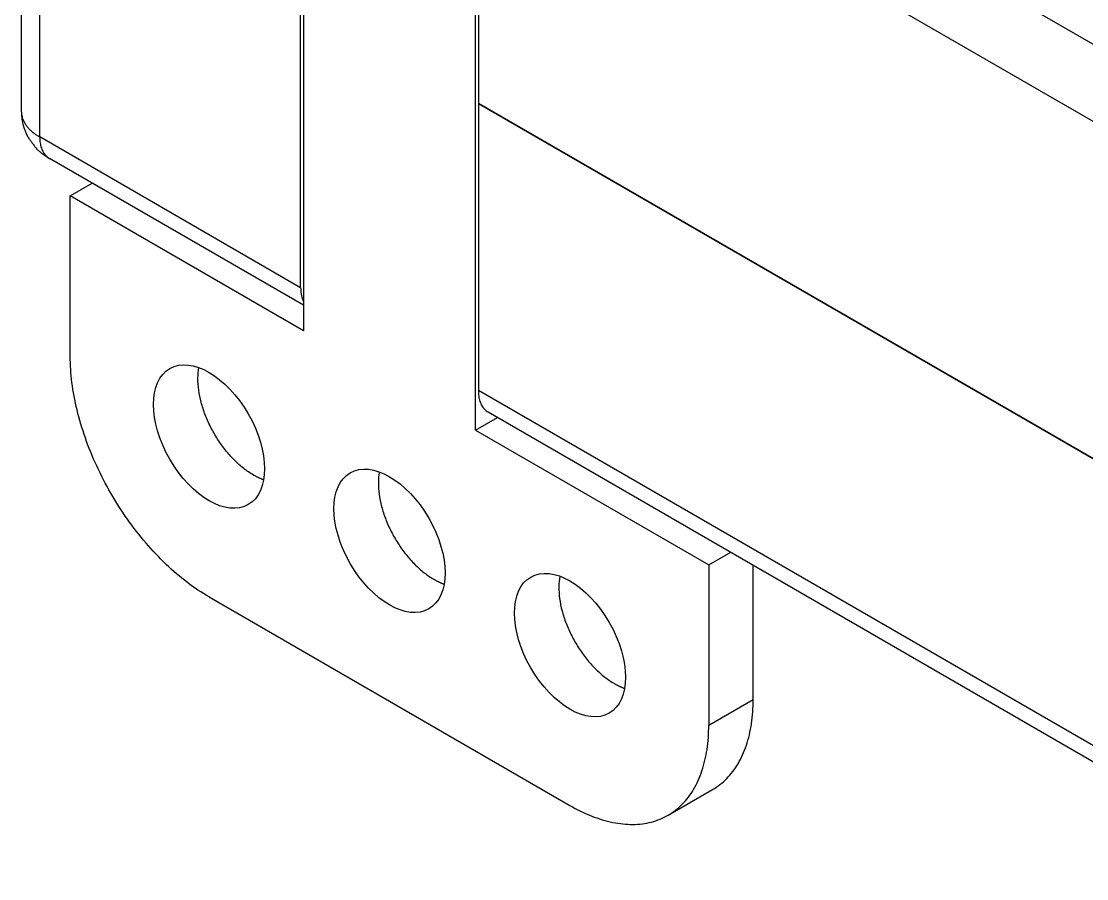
# Model space of a CAD drawing. Extents: x -1.3 to 21.2, y -2.5 to 16.2.
# Drawn here: x 14.47 to 15.827, y 11.762 to 12.853 of the extents above; entities that cross this region are included whole.
import ezdxf

# ---------------------------------------------------------------- set-up
doc = ezdxf.new("R2010")
doc.units = 0
doc.header["$MEASUREMENT"] = 0

msp = doc.modelspace()

# ---------------------------------------------------------------- linework, layer by layer
at = {"color": 0, "linetype": 'Continuous'}
for p, q in [((16.12328463193235, 12.65769421830836), (15.04159690125396, 13.28220692079465)), ((14.99917049438276, 13.20872222851115), (16.08085822506115, 12.58420952602487)), ((14.47015768832931, 13.09457771846454), (14.47015768832931, 12.73882844618725)), ((14.82946486689799, 13.10666015589519), (14.82946486689799, 12.45963038006668)), ((14.49358914583438, 12.70616858295014), (14.49358914583438, 13.07114255462483)), ((15.04866796906583, 12.33307341002289), (15.04866796906583, 12.98010318585139)), ((15.05220350297175, 12.97806194439907), (15.05220350297175, 12.74862640515838)), ((14.82592933299206, 12.51429188643212), (14.82592933299206, 12.87926585810681)), ((15.05220350297175, 12.74862640515838), (16.08085822506115, 12.15473232445688)), ((16.08085822506115, 12.15473232445688), (15.05220350297176, 12.74862640515838)), ((15.05220350297175, 12.74862640515838), (15.05220350297175, 12.38365243348368)), ((14.82592933299206, 12.51429188643212), (14.49358914583438, 12.70616858295014)), ((14.82946486689799, 12.49195840753271), (14.50601555270558, 12.6787019561509)), ((14.53248001879964, 12.63109466206151), (14.56047691183946, 12.64725867579452)), ((14.53248001879964, 12.42697051682958), (14.53248001879964, 12.63109466206151)), ((14.82946486689799, 12.45963038006668), (14.53248001879964, 12.63109466206151)), ((16.08085822506115, 11.78975835278219), (15.05220350297175, 12.38365243348368)), ((15.04866796906583, 12.33307341002289), (15.07666486210564, 12.3492374237559)), ((15.06462990984295, 12.35618580668445), (16.09328463193235, 11.76229172598295)), ((15.04866796906582, 12.33307341002289), (15.34565281716417, 12.16160912802806)), ((15.34565281716417, 12.16160912802806), (15.37364971020399, 12.17777314176108)), ((15.34565281716417, 12.16160912802806), (15.34565281716417, 11.95748498279613)), ((15.40222135965909, 11.99014484603324), (15.40222135965909, 12.16127729225698)), ((14.70925671409628, 12.12078429898168), (15.16887612186753, 11.85542291018016)), ((15.34565281716417, 11.95748498279613), (15.40222135965909, 11.99014484603324)), ((15.29387612186753, 11.84304070446598), (15.35044466436246, 11.87570056770309))]:
    msp.add_line(p, q, dxfattribs=at)
for centre, ratio in [((14.70925671409628, 12.32490844421361), 0.5773502691896258), ((14.93906641798191, 12.19222774981285), 0.5773502691896257), ((15.16887612186753, 12.0595470554121), 0.5773502691896257)]:
    msp.add_ellipse(centre, major_axis=(0.05000000000000071, -0.0866025403784434), ratio=ratio, dxfattribs=at)
for points, start_tangent, end_tangent in [([(14.47015768832931, 12.73882844618725), (14.47040430163066, 12.73520457578414), (14.47114262108169, 12.73160304774712), (14.47236809469749, 12.72804606669418), (14.47407316702569, 12.72455556259632), (14.4762473257284, 12.72115305557201), (14.47887716639424, 12.71785952320851), (14.48194647518098, 12.71469527122805), (14.48543632877931, 12.7116798082963), (14.4893252110813, 12.708831725745), (14.49358914583438, 12.70616858295014)], (0, -0.04618802153517088), (0.05656854249492405, -0.03265986323710912)), ([(14.47015768832931, 12.73882844618725), (14.47036150570786, 12.7358251661434), (14.47056532308642, 12.73282188609955), (14.4711832311502, 12.72691944055754), (14.47186627268731, 12.72401760888145), (14.47254202229702, 12.7211476229673), (14.47254250332875, 12.72114630774981), (14.47254388687604, 12.72114238322717), (14.47254478840794, 12.72113975983042), (14.47254749476617, 12.72113188451134), (14.47254929959251, 12.72112663258901), (14.47255835203516, 12.72110029059428), (14.47256559965148, 12.72107920052187), (14.4726022978992, 12.72097241110762), (14.47263174853061, 12.72088671176578), (14.47272200046556, 12.72062408475045), (14.4727828017691, 12.72044715707697), (14.4729733125202, 12.71989278370009), (14.47310302196775, 12.71951533799668), (14.47392451513545, 12.71712484854217), (14.47461629885561, 12.71511180479106), (14.4763473201949, 12.71063236279295), (14.47760273501326, 12.70822334254525), (14.47885604085965, 12.70582104549519), (14.47886763623284, 12.70580536844108), (14.47890147259456, 12.70575870478666), (14.4789237428447, 12.7057274088082), (14.47903650807954, 12.70556894186968), (14.47912700306424, 12.70544177090962), (14.47940432640436, 12.70505205345148), (14.47959115475978, 12.7047895069534), (14.48017655027312, 12.70396686125987), (14.48057511743104, 12.70340676206441), (14.48309937609189, 12.69985946716827), (14.48522506759483, 12.69687227146757), (14.49014155445713, 12.69073549046908), (14.49343328931379, 12.68786765980811), (14.49665454972119, 12.68506253640705), (14.49666127173176, 12.68505824673756), (14.49668011924651, 12.68504574334694), (14.49669233344429, 12.68503744332832), (14.4968030306225, 12.68496222032504), (14.49690151360293, 12.68489529734036), (14.49720008898768, 12.68469240384741), (14.49740018139199, 12.68455643333912), (14.49845400138201, 12.68384032199957), (14.49930772896771, 12.68326018116832), (14.50211282193747, 12.681354012275), (14.50406418732152, 12.68002798421295), (14.50601555270558, 12.6787019561509)], (6.726626291175819e-05, -0.001001138784609168), (0.0006504551406223413, -0.0004420093354671195)), ([(14.49358914583438, 12.70616858295013), (14.49371993228767, 12.70240039753988), (14.49411148530555, 12.69880646343375), (14.49476139083347, 12.69540893843061), (14.49566564198774, 12.6922287694019), (14.49681866375928, 12.6892855631472), (14.49821334738547, 12.68659746551178), (14.49984109417797, 12.68418104951145), (14.50169186853651, 12.68205121315439), (14.50375425982175, 12.68022108758998), (14.50601555270558, 12.6787019561509)], (0, -0.04898979485566279), (0.02999999999999936, -0.01732050807568797)), ([(14.82592933299206, 12.51429188643212), (14.82596518554018, 12.51229899734509), (14.82607268258997, 12.51035087540715), (14.82625164246008, 12.50845081314955), (14.82650176268949, 12.50660202187764), (14.82682262054866, 12.50480762624339), (14.82721367375402, 12.50307065896443), (14.82767426138447, 12.5013940556984), (14.82820360499838, 12.49978065008142), (14.82880080994932, 12.49823316893891), (14.82946486689799, 12.49675422767699)], (1.77635683940025e-15, -0.04898979485566279), (0.01695582495781167, -0.03511786184730248)), ([(14.70925671409628, 12.12078429898168), (14.68160274633597, 12.13926343166466), (14.65462971104018, 12.16231376067707), (14.62900177385625, 12.18936771041896), (14.60534997965192, 12.21975912286079), (14.58425671409628, 12.25273966056491), (14.56624136339186, 12.28749723323692), (14.55174752526252, 12.32317599408387), (14.54113208610529, 12.35889741360269), (14.53465643326285, 12.39378191189222), (14.53248001879964, 12.42697051682958)], (-0.1767766952966383, 0.1020620726159649), (1.77635683940025e-15, 0.2041241452319316)), ([(14.7658252565912, 12.27591864935795), (14.75347962378328, 12.28430049524359), (14.7415132345152, 12.29493304345372), (14.73029368240454, 12.30748967442306), (14.72016561909648, 12.32158466299265), (14.71144016696443, 12.33678502743993), (14.70438536179117, 12.35262383017575), (14.69921791901999, 12.36861452152625), (14.69609657650734, 12.38426588597523), (14.69511721827975, 12.3990971317359), (14.69630992908756, 12.4126526601176)], (-0.07071067811865461, 0.04082482904638596), (0.01294678500871527, 0.07279455628413878)), ([(15.05220350297175, 12.38365243348368), (15.05233428942504, 12.37988424807343), (15.05272584244292, 12.3762903139673), (15.05337574797085, 12.37289278896416), (15.05427999912511, 12.36971261993545), (15.05543302089666, 12.36676941368075), (15.05682770452284, 12.36408131604533), (15.05845545131534, 12.361664900045), (15.06030622567389, 12.35953506368794), (15.06236861695912, 12.35770493812353), (15.06462990984295, 12.35618580668445)], (0, -0.04898979485566279), (0.02999999999999936, -0.01732050807568797)), ([(14.92611963297319, 12.27997196571684), (14.92492692216538, 12.26641643733514), (14.92590628039297, 12.25158519157447), (14.92902762290562, 12.23593382712549), (14.9341950656768, 12.219943135775), (14.94124987085006, 12.20410433303917), (14.94997532298211, 12.18890396859189), (14.96010338629017, 12.17480898002231), (14.97132293840083, 12.16225234905297), (14.98328932766891, 12.15161980084284), (14.99563496047683, 12.14323795495719)], (-0.01294678500871527, -0.07279455628413878), (0.07071067811865461, -0.04082482904638596)), ([(14.77877204159992, 12.26982409154674), (14.77748990600789, 12.27030268185605), (14.77620381559202, 12.27081085901055), (14.77491420639294, 12.27134845071609), (14.7736215156443, 12.27191527470566), (14.77232618162451, 12.27251113880128), (14.77102864350819, 12.27313584097906), (14.76972934121723, 12.2737891694378), (14.76842871527167, 12.2744709026707), (14.7671272066403, 12.27518080954052), (14.7658252565912, 12.27591864935795)], (-0.06951532750363754, 0.02518503342718681), (-0.07071067811865461, 0.04082482904638596)), ([(15.15592933685881, 12.14729127131609), (15.154736626051, 12.13373574293439), (15.15571598427859, 12.11890449717372), (15.15883732679124, 12.10325313272474), (15.16400476956242, 12.08726244137424), (15.17105957473568, 12.07142363863842), (15.17978502686773, 12.05622327419114), (15.18991309017579, 12.04212828562155), (15.20113264228645, 12.02957165465221), (15.21309903155453, 12.01893910644208), (15.22544466436245, 12.01055726055644)], (-0.01294678500871704, -0.072794556284137), (0.07071067811865461, -0.04082482904638596)), ([(14.99563496047683, 12.14323795495719), (14.99693691052593, 12.14250011513977), (14.9982384191573, 12.14179020826994), (14.99953904510286, 12.14110847503704), (15.00083834739382, 12.14045514657831), (15.00213588551014, 12.13983044440052), (15.00343121952992, 12.13923458030491), (15.00472391027857, 12.13866775631533), (15.00601351947765, 12.1381301646098), (15.00729960989352, 12.13762198745529), (15.00858174548554, 12.13714339714598)], (0.07071067811865461, -0.04082482904638596), (0.06951532750363931, -0.02518503342718859)), ([(15.22544466436245, 12.01055726055644), (15.22674661441155, 12.00981942073901), (15.22804812304292, 12.00910951386919), (15.22934874898848, 12.00842778063629), (15.23064805127944, 12.00777445217756), (15.23194558939576, 12.00714974999977), (15.23324092341555, 12.00655388590416), (15.23453361416419, 12.00598706191458), (15.23582322336327, 12.00544947020905), (15.23710931377914, 12.00494129305454), (15.23839144937116, 12.00446270274523)], (0.07071067811865461, -0.04082482904638596), (0.06951532750363931, -0.02518503342718859)), ([(15.35044466436246, 11.87570056770309), (15.35986671804508, 11.88203028203257), (15.36846001506688, 11.88965580521762), (15.37617157489415, 11.89853012337205), (15.38295385319622, 11.90859852337344), (15.38876503497201, 11.91979893018769), (15.39356929235345, 11.93206228958227), (15.39733700549621, 11.94531299386855), (15.40004494519589, 11.95946934804829), (15.40167641610374, 11.9744440734905), (15.4022213596591, 11.99014484603324)], (0.1250000000000053, 0.0721687836487046), (0, 0.2041241452319404)), ([(15.16887612186752, 11.85542291018016), (15.19653008962784, 11.84196999140199), (15.22350312492363, 11.83387454203662), (15.24913106210755, 11.83133589891469), (15.27278285631189, 11.83441657185513), (15.29387612186753, 11.84304070446598), (15.31189147257195, 11.85699594198051), (15.32638531070129, 11.87593866013633), (15.33700074985852, 11.89940242634517), (15.34347640270096, 11.92680948481118), (15.34565281716417, 11.95748498279613)], (0.1767766952966436, -0.1020620726159684), (0, 0.2041241452319404))]:
    msp.add_spline(points, degree=3, dxfattribs=dict(at, start_tangent=start_tangent, end_tangent=end_tangent))

doc.saveas('drawing.dxf')
